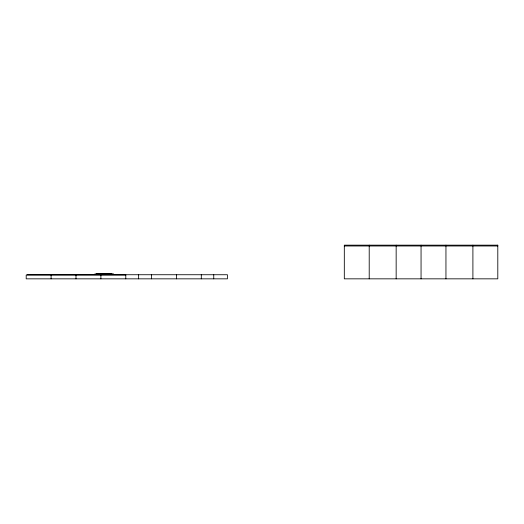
<?xml version="1.0" encoding="UTF-8"?>
<svg xmlns="http://www.w3.org/2000/svg" width="524" height="524" viewBox="0 0 524 524"><rect width="100%" height="100%" fill="white"/><g stroke="black" fill="none" stroke-linecap="round" stroke-linejoin="round"><path stroke-width="0.79" d="M344.314 245.985L497.8 245.985M96.54 273.502L111.881 273.502M94.87 273.908L113.551 273.908M27.019 274.733L227.416 274.733L227.416 278.84L26.2 278.84L26.2 275.061L125.786 275.061M472.903 245.16L472.903 278.84M445.95 245.16L445.95 278.84M421.054 245.16L421.054 278.84M396.157 245.16L396.157 278.84M369.21 245.16L369.21 278.84M213.746 274.733L213.746 278.84M201.301 274.733L201.301 278.84M176.405 274.733L176.405 278.84M151.508 274.733L151.508 278.84M138.631 274.733L138.631 278.84M125.786 274.733L125.786 278.84M106.307 273.502L106.307 273.908M106.09 273.502L106.09 273.908M105.743 273.502L105.743 273.908M105.298 273.502L105.298 273.908M104.774 273.502L104.774 273.908M104.21 273.502L104.21 273.908M103.647 273.502L103.647 273.908M103.123 273.502L103.123 273.908M102.678 273.502L102.678 273.908M102.331 273.502L102.331 273.908M102.115 273.502L102.042 273.908M100.89 275.061L100.89 278.84M75.993 275.061L75.993 278.84M51.097 275.061L51.097 278.84M497.8 245.16L344.314 245.16L344.314 278.84L497.8 278.84L497.8 245.16"/></g></svg>
